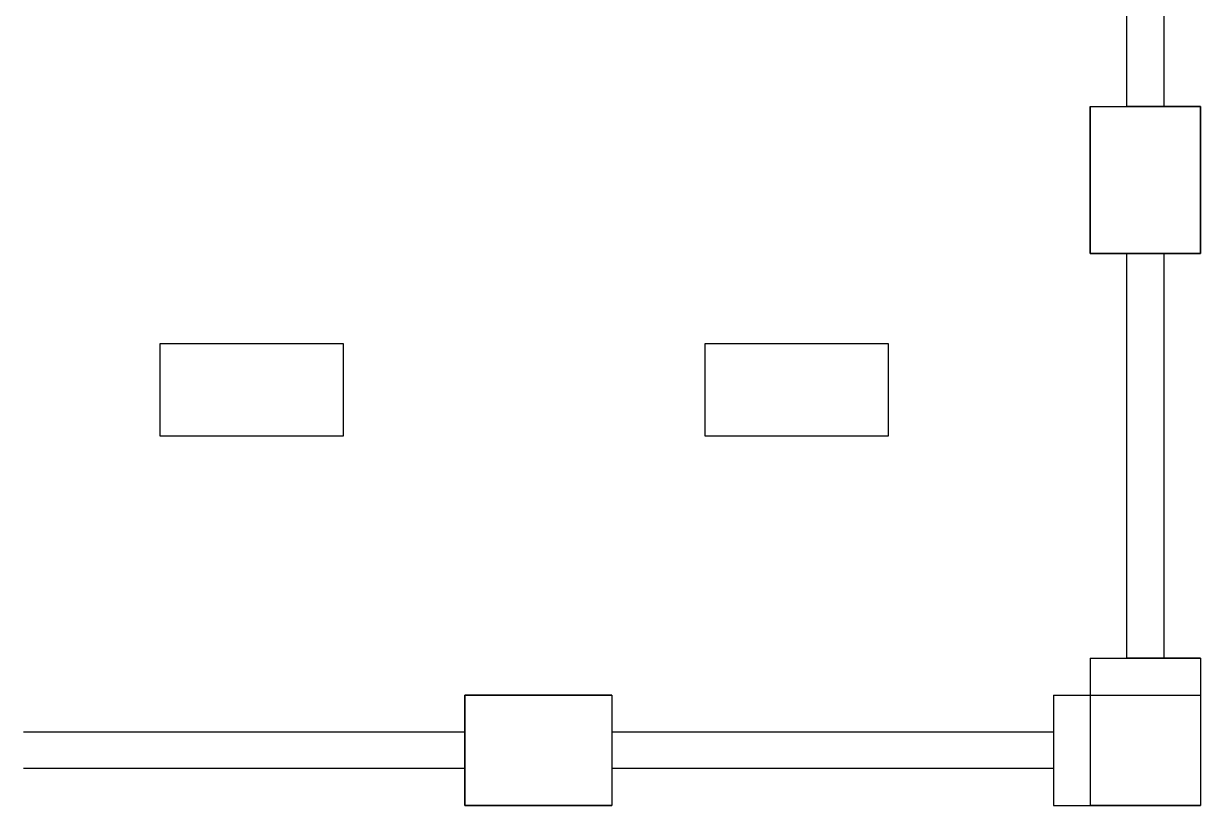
# Model space of a CAD drawing. Extents: x -19 to 297, y 0 to 420.
# Drawn here: x 258.17 to 274.17, y 204.27 to 214.9 of the extents above; entities that cross this region are included whole.
import ezdxf

# ---------------------------------------------------------------- set-up
doc = ezdxf.new("R2010")
doc.units = 0
doc.header["$MEASUREMENT"] = 0
doc.linetypes.add('K5LT_BASIC', pattern=[0])
doc.layers.add('Системный слой', color=7, linetype='Continuous')

# ---------------------------------------------------------------- blocks, each defined once
blk = doc.blocks.new('*U')
at = {"layer": 'Системный слой', "color": 5, "linetype": 'K5LT_BASIC'}
for p, q in [((262.519, 210.542), (260.019, 210.542)), ((260.019, 210.542), (260.019, 209.292)), ((262.519, 209.292), (262.519, 210.542)), ((269.928, 210.542), (267.428, 210.542)), ((267.428, 210.542), (267.428, 209.292)), ((269.928, 209.292), (269.928, 210.542)), ((260.019, 209.292), (262.519, 209.292)), ((267.428, 209.292), (269.928, 209.292))]:
    blk.add_line(p, q, dxfattribs=at)

msp = doc.modelspace()

# ---------------------------------------------------------------- linework, layer by layer
at = {"layer": 'Системный слой', "color": 5, "linetype": 'K5LT_BASIC'}
for p, q in [((273.167, 213.769), (273.167, 219.269)), ((273.667, 219.269), (273.667, 213.769)), ((272.667, 213.769), (274.167, 213.769)), ((272.667, 213.769), (272.667, 211.769)), ((272.667, 211.769), (272.667, 213.769)), ((272.667, 213.769), (274.167, 213.769)), ((274.167, 213.769), (273.167, 213.769)), ((274.167, 213.769), (274.167, 211.769)), ((274.167, 211.769), (274.167, 213.769)), ((274.167, 213.019), (274.167, 212.269)), ((274.167, 211.769), (272.667, 211.769)), ((272.667, 211.769), (274.167, 211.769)), ((273.167, 206.269), (273.167, 211.769)), ((273.667, 211.769), (273.667, 206.269)), ((272.667, 206.269), (274.167, 206.269)), ((272.667, 206.269), (272.667, 204.269)), ((274.167, 206.269), (273.167, 206.269)), ((274.167, 206.269), (274.167, 204.269)), ((266.167, 205.769), (264.167, 205.769)), ((264.167, 204.269), (264.167, 205.769)), ((264.167, 205.769), (264.167, 204.269)), ((264.167, 205.769), (266.167, 205.769)), ((266.167, 205.769), (266.167, 204.269)), ((266.167, 205.769), (266.167, 204.269)), ((272.167, 205.769), (272.167, 204.269)), ((272.167, 205.769), (274.167, 205.769)), ((274.167, 205.769), (274.167, 204.269)), ((258.167, 205.269), (264.167, 205.269)), ((266.167, 205.269), (272.167, 205.269)), ((264.167, 204.769), (258.167, 204.769)), ((272.167, 204.769), (266.167, 204.769)), ((266.167, 204.269), (264.167, 204.269)), ((264.167, 204.269), (266.167, 204.269)), ((265.417, 204.269), (264.667, 204.269)), ((272.167, 204.269), (274.167, 204.269)), ((274.167, 204.269), (272.667, 204.269)), ((273.417, 204.269), (272.667, 204.269))]:
    msp.add_line(p, q, dxfattribs=at)

# ---------------------------------------------------------------- block references
at = {"layer": 'Системный слой'}
msp.add_blockref('*U', (0, 0), dxfattribs=at)
msp.add_blockref('*U', (0, 0), dxfattribs=at)
msp.add_blockref('*U', (0, 0), dxfattribs=at)
msp.add_blockref('*U', (0, 0), dxfattribs=at)
msp.add_blockref('*U', (0, 0), dxfattribs=at)
msp.add_blockref('*U', (0, 0), dxfattribs=at)
msp.add_blockref('*U', (0, 0), dxfattribs=at)
msp.add_blockref('*U', (0, 0), dxfattribs=at)
msp.add_blockref('*U', (0, 0), dxfattribs=at)
msp.add_blockref('*U', (0, 0), dxfattribs=at)
msp.add_blockref('*U', (0, 0), dxfattribs=at)
msp.add_blockref('*U', (0, 0), dxfattribs=at)
msp.add_blockref('*U', (0, 0), dxfattribs=at)
msp.add_blockref('*U', (0, 0), dxfattribs=at)
msp.add_blockref('*U', (0, 0), dxfattribs=at)
msp.add_blockref('*U', (0, 0), dxfattribs=at)
msp.add_blockref('*U', (0, 0), dxfattribs=at)
msp.add_blockref('*U', (0, 0), dxfattribs=at)
msp.add_blockref('*U', (0, 0), dxfattribs=at)
msp.add_blockref('*U', (0, 0), dxfattribs=at)
msp.add_blockref('*U', (0, 0), dxfattribs=at)
msp.add_blockref('*U', (0, 0), dxfattribs=at)
msp.add_blockref('*U', (0, 0), dxfattribs=at)
msp.add_blockref('*U', (0, 0), dxfattribs=at)
msp.add_blockref('*U', (0, 0), dxfattribs=at)
msp.add_blockref('*U', (0, 0), dxfattribs=at)
msp.add_blockref('*U', (0, 0), dxfattribs=at)
msp.add_blockref('*U', (0, 0), dxfattribs=at)
msp.add_blockref('*U', (0, 0), dxfattribs=at)
msp.add_blockref('*U', (0, 0), dxfattribs=at)
msp.add_blockref('*U', (0, 0), dxfattribs=at)
msp.add_blockref('*U', (0, 0), dxfattribs=at)
msp.add_blockref('*U', (0, 0), dxfattribs=at)
msp.add_blockref('*U', (0, 0), dxfattribs=at)
msp.add_blockref('*U', (0, 0), dxfattribs=at)
msp.add_blockref('*U', (0, 0), dxfattribs=at)
msp.add_blockref('*U', (0, 0), dxfattribs=at)
msp.add_blockref('*U', (0, 0), dxfattribs=at)
msp.add_blockref('*U', (0, 0), dxfattribs=at)
msp.add_blockref('*U', (0, 0), dxfattribs=at)
msp.add_blockref('*U', (0, 0), dxfattribs=at)
msp.add_blockref('*U', (0, 0), dxfattribs=at)
msp.add_blockref('*U', (0, 0), dxfattribs=at)
msp.add_blockref('*U', (0, 0), dxfattribs=at)
msp.add_blockref('*U', (0, 0), dxfattribs=at)
msp.add_blockref('*U', (0, 0), dxfattribs=at)
msp.add_blockref('*U', (0, 0), dxfattribs=at)
msp.add_blockref('*U', (0, 0), dxfattribs=at)
msp.add_blockref('*U', (0, 0), dxfattribs=at)
msp.add_blockref('*U', (0, 0), dxfattribs=at)
msp.add_blockref('*U', (0, 0), dxfattribs=at)
msp.add_blockref('*U', (0, 0), dxfattribs=at)
msp.add_blockref('*U', (0, 0), dxfattribs=at)
msp.add_blockref('*U', (0, 0), dxfattribs=at)
msp.add_blockref('*U', (0, 0), dxfattribs=at)
msp.add_blockref('*U', (0, 0), dxfattribs=at)
msp.add_blockref('*U', (0, 0), dxfattribs=at)
msp.add_blockref('*U', (0, 0), dxfattribs=at)
msp.add_blockref('*U', (0, 0), dxfattribs=at)
msp.add_blockref('*U', (0, 0), dxfattribs=at)
msp.add_blockref('*U', (0, 0), dxfattribs=at)
msp.add_blockref('*U', (0, 0), dxfattribs=at)
msp.add_blockref('*U', (0, 0), dxfattribs=at)
msp.add_blockref('*U', (0, 0), dxfattribs=at)
msp.add_blockref('*U', (0, 0), dxfattribs=at)
msp.add_blockref('*U', (0, 0), dxfattribs=at)
msp.add_blockref('*U', (0, 0), dxfattribs=at)
msp.add_blockref('*U', (0, 0), dxfattribs=at)
msp.add_blockref('*U', (0, 0), dxfattribs=at)
msp.add_blockref('*U', (0, 0), dxfattribs=at)
msp.add_blockref('*U', (0, 0), dxfattribs=at)
msp.add_blockref('*U', (0, 0), dxfattribs=at)
msp.add_blockref('*U', (0, 0), dxfattribs=at)
msp.add_blockref('*U', (0, 0), dxfattribs=at)
msp.add_blockref('*U', (0, 0), dxfattribs=at)
msp.add_blockref('*U', (0, 0), dxfattribs=at)
msp.add_blockref('*U', (0, 0), dxfattribs=at)
msp.add_blockref('*U', (0, 0), dxfattribs=at)
msp.add_blockref('*U', (0, 0), dxfattribs=at)
msp.add_blockref('*U', (0, 0), dxfattribs=at)
msp.add_blockref('*U', (0, 0), dxfattribs=at)
msp.add_blockref('*U', (0, 0), dxfattribs=at)
msp.add_blockref('*U', (0, 0), dxfattribs=at)
msp.add_blockref('*U', (0, 0), dxfattribs=at)
msp.add_blockref('*U', (0, 0), dxfattribs=at)
msp.add_blockref('*U', (0, 0), dxfattribs=at)
msp.add_blockref('*U', (0, 0), dxfattribs=at)
msp.add_blockref('*U', (0, 0), dxfattribs=at)
msp.add_blockref('*U', (0, 0), dxfattribs=at)
msp.add_blockref('*U', (0, 0), dxfattribs=at)
msp.add_blockref('*U', (0, 0), dxfattribs=at)
msp.add_blockref('*U', (0, 0), dxfattribs=at)
msp.add_blockref('*U', (0, 0), dxfattribs=at)
msp.add_blockref('*U', (0, 0), dxfattribs=at)
msp.add_blockref('*U', (0, 0), dxfattribs=at)
msp.add_blockref('*U', (0, 0), dxfattribs=at)
msp.add_blockref('*U', (0, 0), dxfattribs=at)
msp.add_blockref('*U', (0, 0), dxfattribs=at)
msp.add_blockref('*U', (0, 0), dxfattribs=at)
msp.add_blockref('*U', (0, 0), dxfattribs=at)
msp.add_blockref('*U', (0, 0), dxfattribs=at)
msp.add_blockref('*U', (0, 0), dxfattribs=at)
msp.add_blockref('*U', (0, 0), dxfattribs=at)
msp.add_blockref('*U', (0, 0), dxfattribs=at)
msp.add_blockref('*U', (0, 0), dxfattribs=at)
msp.add_blockref('*U', (0, 0), dxfattribs=at)
msp.add_blockref('*U', (0, 0), dxfattribs=at)
msp.add_blockref('*U', (0, 0), dxfattribs=at)
msp.add_blockref('*U', (0, 0), dxfattribs=at)
msp.add_blockref('*U', (0, 0), dxfattribs=at)
msp.add_blockref('*U', (0, 0), dxfattribs=at)
msp.add_blockref('*U', (0, 0), dxfattribs=at)
msp.add_blockref('*U', (0, 0), dxfattribs=at)
msp.add_blockref('*U', (0, 0), dxfattribs=at)
msp.add_blockref('*U', (0, 0), dxfattribs=at)
msp.add_blockref('*U', (0, 0), dxfattribs=at)
msp.add_blockref('*U', (0, 0), dxfattribs=at)
msp.add_blockref('*U', (0, 0), dxfattribs=at)
msp.add_blockref('*U', (0, 0), dxfattribs=at)
msp.add_blockref('*U', (0, 0), dxfattribs=at)
msp.add_blockref('*U', (0, 0), dxfattribs=at)
msp.add_blockref('*U', (0, 0), dxfattribs=at)
msp.add_blockref('*U', (0, 0), dxfattribs=at)
msp.add_blockref('*U', (0, 0), dxfattribs=at)
msp.add_blockref('*U', (0, 0), dxfattribs=at)
msp.add_blockref('*U', (0, 0), dxfattribs=at)
msp.add_blockref('*U', (0, 0), dxfattribs=at)
msp.add_blockref('*U', (0, 0), dxfattribs=at)
msp.add_blockref('*U', (0, 0), dxfattribs=at)
msp.add_blockref('*U', (0, 0), dxfattribs=at)
msp.add_blockref('*U', (0, 0), dxfattribs=at)
msp.add_blockref('*U', (0, 0), dxfattribs=at)
msp.add_blockref('*U', (0, 0), dxfattribs=at)
msp.add_blockref('*U', (0, 0), dxfattribs=at)
msp.add_blockref('*U', (0, 0), dxfattribs=at)
msp.add_blockref('*U', (0, 0), dxfattribs=at)
msp.add_blockref('*U', (0, 0), dxfattribs=at)
msp.add_blockref('*U', (0, 0), dxfattribs=at)
msp.add_blockref('*U', (0, 0), dxfattribs=at)
msp.add_blockref('*U', (0, 0), dxfattribs=at)
msp.add_blockref('*U', (0, 0), dxfattribs=at)
msp.add_blockref('*U', (0, 0), dxfattribs=at)
msp.add_blockref('*U', (0, 0), dxfattribs=at)
msp.add_blockref('*U', (0, 0), dxfattribs=at)
msp.add_blockref('*U', (0, 0), dxfattribs=at)
msp.add_blockref('*U', (0, 0), dxfattribs=at)
msp.add_blockref('*U', (0, 0), dxfattribs=at)
msp.add_blockref('*U', (0, 0), dxfattribs=at)
msp.add_blockref('*U', (0, 0), dxfattribs=at)
msp.add_blockref('*U', (0, 0), dxfattribs=at)
msp.add_blockref('*U', (0, 0), dxfattribs=at)
msp.add_blockref('*U', (0, 0), dxfattribs=at)
msp.add_blockref('*U', (0, 0), dxfattribs=at)
msp.add_blockref('*U', (0, 0), dxfattribs=at)
msp.add_blockref('*U', (0, 0), dxfattribs=at)
msp.add_blockref('*U', (0, 0), dxfattribs=at)
msp.add_blockref('*U', (0, 0), dxfattribs=at)
msp.add_blockref('*U', (0, 0), dxfattribs=at)
msp.add_blockref('*U', (0, 0), dxfattribs=at)
msp.add_blockref('*U', (0, 0), dxfattribs=at)
msp.add_blockref('*U', (0, 0), dxfattribs=at)
msp.add_blockref('*U', (0, 0), dxfattribs=at)
msp.add_blockref('*U', (0, 0), dxfattribs=at)
msp.add_blockref('*U', (0, 0), dxfattribs=at)
msp.add_blockref('*U', (0, 0), dxfattribs=at)
msp.add_blockref('*U', (0, 0), dxfattribs=at)
msp.add_blockref('*U', (0, 0), dxfattribs=at)
msp.add_blockref('*U', (0, 0), dxfattribs=at)
msp.add_blockref('*U', (0, 0), dxfattribs=at)
msp.add_blockref('*U', (0, 0), dxfattribs=at)
msp.add_blockref('*U', (0, 0), dxfattribs=at)
msp.add_blockref('*U', (0, 0), dxfattribs=at)
msp.add_blockref('*U', (0, 0), dxfattribs=at)
msp.add_blockref('*U', (0, 0), dxfattribs=at)
msp.add_blockref('*U', (0, 0), dxfattribs=at)
msp.add_blockref('*U', (0, 0), dxfattribs=at)
msp.add_blockref('*U', (0, 0), dxfattribs=at)
msp.add_blockref('*U', (0, 0), dxfattribs=at)
msp.add_blockref('*U', (0, 0), dxfattribs=at)
msp.add_blockref('*U', (0, 0), dxfattribs=at)
msp.add_blockref('*U', (0, 0), dxfattribs=at)
msp.add_blockref('*U', (0, 0), dxfattribs=at)
msp.add_blockref('*U', (0, 0), dxfattribs=at)
msp.add_blockref('*U', (0, 0), dxfattribs=at)
msp.add_blockref('*U', (0, 0), dxfattribs=at)
msp.add_blockref('*U', (0, 0), dxfattribs=at)
msp.add_blockref('*U', (0, 0), dxfattribs=at)
msp.add_blockref('*U', (0, 0), dxfattribs=at)
msp.add_blockref('*U', (0, 0), dxfattribs=at)
msp.add_blockref('*U', (0, 0), dxfattribs=at)
msp.add_blockref('*U', (0, 0), dxfattribs=at)
msp.add_blockref('*U', (0, 0), dxfattribs=at)
msp.add_blockref('*U', (0, 0), dxfattribs=at)
msp.add_blockref('*U', (0, 0), dxfattribs=at)
msp.add_blockref('*U', (0, 0), dxfattribs=at)
msp.add_blockref('*U', (0, 0), dxfattribs=at)
msp.add_blockref('*U', (0, 0), dxfattribs=at)
msp.add_blockref('*U', (0, 0), dxfattribs=at)
msp.add_blockref('*U', (0, 0), dxfattribs=at)
msp.add_blockref('*U', (0, 0), dxfattribs=at)
msp.add_blockref('*U', (0, 0), dxfattribs=at)
msp.add_blockref('*U', (0, 0), dxfattribs=at)
msp.add_blockref('*U', (0, 0), dxfattribs=at)
msp.add_blockref('*U', (0, 0), dxfattribs=at)
msp.add_blockref('*U', (0, 0), dxfattribs=at)
msp.add_blockref('*U', (0, 0), dxfattribs=at)
msp.add_blockref('*U', (0, 0), dxfattribs=at)
msp.add_blockref('*U', (0, 0), dxfattribs=at)
msp.add_blockref('*U', (0, 0), dxfattribs=at)
msp.add_blockref('*U', (0, 0), dxfattribs=at)
msp.add_blockref('*U', (0, 0), dxfattribs=at)
msp.add_blockref('*U', (0, 0), dxfattribs=at)
msp.add_blockref('*U', (0, 0), dxfattribs=at)
msp.add_blockref('*U', (0, 0), dxfattribs=at)
msp.add_blockref('*U', (0, 0), dxfattribs=at)
msp.add_blockref('*U', (0, 0), dxfattribs=at)
msp.add_blockref('*U', (0, 0), dxfattribs=at)
msp.add_blockref('*U', (0, 0), dxfattribs=at)
msp.add_blockref('*U', (0, 0), dxfattribs=at)
msp.add_blockref('*U', (0, 0), dxfattribs=at)
msp.add_blockref('*U', (0, 0), dxfattribs=at)
msp.add_blockref('*U', (0, 0), dxfattribs=at)
msp.add_blockref('*U', (0, 0), dxfattribs=at)
msp.add_blockref('*U', (0, 0), dxfattribs=at)
msp.add_blockref('*U', (0, 0), dxfattribs=at)
msp.add_blockref('*U', (0, 0), dxfattribs=at)
msp.add_blockref('*U', (0, 0), dxfattribs=at)
msp.add_blockref('*U', (0, 0), dxfattribs=at)
msp.add_blockref('*U', (0, 0), dxfattribs=at)
msp.add_blockref('*U', (0, 0), dxfattribs=at)
msp.add_blockref('*U', (0, 0), dxfattribs=at)
msp.add_blockref('*U', (0, 0), dxfattribs=at)
msp.add_blockref('*U', (0, 0), dxfattribs=at)
msp.add_blockref('*U', (0, 0), dxfattribs=at)
msp.add_blockref('*U', (0, 0), dxfattribs=at)
msp.add_blockref('*U', (0, 0), dxfattribs=at)
msp.add_blockref('*U', (0, 0), dxfattribs=at)
msp.add_blockref('*U', (0, 0), dxfattribs=at)
msp.add_blockref('*U', (0, 0), dxfattribs=at)
msp.add_blockref('*U', (0, 0), dxfattribs=at)
msp.add_blockref('*U', (0, 0), dxfattribs=at)
msp.add_blockref('*U', (0, 0), dxfattribs=at)
msp.add_blockref('*U', (0, 0), dxfattribs=at)
msp.add_blockref('*U', (0, 0), dxfattribs=at)
msp.add_blockref('*U', (0, 0), dxfattribs=at)
msp.add_blockref('*U', (0, 0), dxfattribs=at)
msp.add_blockref('*U', (0, 0), dxfattribs=at)
msp.add_blockref('*U', (0, 0), dxfattribs=at)
msp.add_blockref('*U', (0, 0), dxfattribs=at)
msp.add_blockref('*U', (0, 0), dxfattribs=at)
msp.add_blockref('*U', (0, 0), dxfattribs=at)
msp.add_blockref('*U', (0, 0), dxfattribs=at)
msp.add_blockref('*U', (0, 0), dxfattribs=at)
msp.add_blockref('*U', (0, 0), dxfattribs=at)
msp.add_blockref('*U', (0, 0), dxfattribs=at)
msp.add_blockref('*U', (0, 0), dxfattribs=at)
msp.add_blockref('*U', (0, 0), dxfattribs=at)
msp.add_blockref('*U', (0, 0), dxfattribs=at)
msp.add_blockref('*U', (0, 0), dxfattribs=at)
msp.add_blockref('*U', (0, 0), dxfattribs=at)
msp.add_blockref('*U', (0, 0), dxfattribs=at)
msp.add_blockref('*U', (0, 0), dxfattribs=at)
msp.add_blockref('*U', (0, 0), dxfattribs=at)
msp.add_blockref('*U', (0, 0), dxfattribs=at)
msp.add_blockref('*U', (0, 0), dxfattribs=at)
msp.add_blockref('*U', (0, 0), dxfattribs=at)
msp.add_blockref('*U', (0, 0), dxfattribs=at)
msp.add_blockref('*U', (0, 0), dxfattribs=at)
msp.add_blockref('*U', (0, 0), dxfattribs=at)
msp.add_blockref('*U', (0, 0), dxfattribs=at)
msp.add_blockref('*U', (0, 0), dxfattribs=at)
msp.add_blockref('*U', (0, 0), dxfattribs=at)
msp.add_blockref('*U', (0, 0), dxfattribs=at)
msp.add_blockref('*U', (0, 0), dxfattribs=at)
msp.add_blockref('*U', (0, 0), dxfattribs=at)
msp.add_blockref('*U', (0, 0), dxfattribs=at)
msp.add_blockref('*U', (0, 0), dxfattribs=at)
msp.add_blockref('*U', (0, 0), dxfattribs=at)
msp.add_blockref('*U', (0, 0), dxfattribs=at)
msp.add_blockref('*U', (0, 0), dxfattribs=at)
msp.add_blockref('*U', (0, 0), dxfattribs=at)
msp.add_blockref('*U', (0, 0), dxfattribs=at)
msp.add_blockref('*U', (0, 0), dxfattribs=at)
msp.add_blockref('*U', (0, 0), dxfattribs=at)
msp.add_blockref('*U', (0, 0), dxfattribs=at)
msp.add_blockref('*U', (0, 0), dxfattribs=at)
msp.add_blockref('*U', (0, 0), dxfattribs=at)
msp.add_blockref('*U', (0, 0), dxfattribs=at)
msp.add_blockref('*U', (0, 0), dxfattribs=at)
msp.add_blockref('*U', (0, 0), dxfattribs=at)
msp.add_blockref('*U', (0, 0), dxfattribs=at)
msp.add_blockref('*U', (0, 0), dxfattribs=at)
msp.add_blockref('*U', (0, 0), dxfattribs=at)
msp.add_blockref('*U', (0, 0), dxfattribs=at)
msp.add_blockref('*U', (0, 0), dxfattribs=at)
msp.add_blockref('*U', (0, 0), dxfattribs=at)
msp.add_blockref('*U', (0, 0), dxfattribs=at)
msp.add_blockref('*U', (0, 0), dxfattribs=at)
msp.add_blockref('*U', (0, 0), dxfattribs=at)
msp.add_blockref('*U', (0, 0), dxfattribs=at)
msp.add_blockref('*U', (0, 0), dxfattribs=at)
msp.add_blockref('*U', (0, 0), dxfattribs=at)
msp.add_blockref('*U', (0, 0), dxfattribs=at)
msp.add_blockref('*U', (0, 0), dxfattribs=at)
msp.add_blockref('*U', (0, 0), dxfattribs=at)
msp.add_blockref('*U', (0, 0), dxfattribs=at)
msp.add_blockref('*U', (0, 0), dxfattribs=at)
msp.add_blockref('*U', (0, 0), dxfattribs=at)
msp.add_blockref('*U', (0, 0), dxfattribs=at)
msp.add_blockref('*U', (0, 0), dxfattribs=at)
msp.add_blockref('*U', (0, 0), dxfattribs=at)
msp.add_blockref('*U', (0, 0), dxfattribs=at)
msp.add_blockref('*U', (0, 0), dxfattribs=at)
msp.add_blockref('*U', (0, 0), dxfattribs=at)
msp.add_blockref('*U', (0, 0), dxfattribs=at)
msp.add_blockref('*U', (0, 0), dxfattribs=at)
msp.add_blockref('*U', (0, 0), dxfattribs=at)
msp.add_blockref('*U', (0, 0), dxfattribs=at)
msp.add_blockref('*U', (0, 0), dxfattribs=at)
msp.add_blockref('*U', (0, 0), dxfattribs=at)
msp.add_blockref('*U', (0, 0), dxfattribs=at)
msp.add_blockref('*U', (0, 0), dxfattribs=at)
msp.add_blockref('*U', (0, 0), dxfattribs=at)
msp.add_blockref('*U', (0, 0), dxfattribs=at)
msp.add_blockref('*U', (0, 0), dxfattribs=at)
msp.add_blockref('*U', (0, 0), dxfattribs=at)
msp.add_blockref('*U', (0, 0), dxfattribs=at)
msp.add_blockref('*U', (0, 0), dxfattribs=at)
msp.add_blockref('*U', (0, 0), dxfattribs=at)
msp.add_blockref('*U', (0, 0), dxfattribs=at)
msp.add_blockref('*U', (0, 0), dxfattribs=at)
msp.add_blockref('*U', (0, 0), dxfattribs=at)
msp.add_blockref('*U', (0, 0), dxfattribs=at)
msp.add_blockref('*U', (0, 0), dxfattribs=at)
msp.add_blockref('*U', (0, 0), dxfattribs=at)
msp.add_blockref('*U', (0, 0), dxfattribs=at)
msp.add_blockref('*U', (0, 0), dxfattribs=at)
msp.add_blockref('*U', (0, 0), dxfattribs=at)
msp.add_blockref('*U', (0, 0), dxfattribs=at)
msp.add_blockref('*U', (0, 0), dxfattribs=at)
msp.add_blockref('*U', (0, 0), dxfattribs=at)
msp.add_blockref('*U', (0, 0), dxfattribs=at)
msp.add_blockref('*U', (0, 0), dxfattribs=at)
msp.add_blockref('*U', (0, 0), dxfattribs=at)
msp.add_blockref('*U', (0, 0), dxfattribs=at)
msp.add_blockref('*U', (0, 0), dxfattribs=at)
msp.add_blockref('*U', (0, 0), dxfattribs=at)
msp.add_blockref('*U', (0, 0), dxfattribs=at)
msp.add_blockref('*U', (0, 0), dxfattribs=at)
msp.add_blockref('*U', (0, 0), dxfattribs=at)
msp.add_blockref('*U', (0, 0), dxfattribs=at)
msp.add_blockref('*U', (0, 0), dxfattribs=at)
msp.add_blockref('*U', (0, 0), dxfattribs=at)
msp.add_blockref('*U', (0, 0), dxfattribs=at)
msp.add_blockref('*U', (0, 0), dxfattribs=at)
msp.add_blockref('*U', (0, 0), dxfattribs=at)
msp.add_blockref('*U', (0, 0), dxfattribs=at)
msp.add_blockref('*U', (0, 0), dxfattribs=at)
msp.add_blockref('*U', (0, 0), dxfattribs=at)
msp.add_blockref('*U', (0, 0), dxfattribs=at)
msp.add_blockref('*U', (0, 0), dxfattribs=at)
msp.add_blockref('*U', (0, 0), dxfattribs=at)
msp.add_blockref('*U', (0, 0), dxfattribs=at)
msp.add_blockref('*U', (0, 0), dxfattribs=at)
msp.add_blockref('*U', (0, 0), dxfattribs=at)
msp.add_blockref('*U', (0, 0), dxfattribs=at)
msp.add_blockref('*U', (0, 0), dxfattribs=at)
msp.add_blockref('*U', (0, 0), dxfattribs=at)
msp.add_blockref('*U', (0, 0), dxfattribs=at)
msp.add_blockref('*U', (0, 0), dxfattribs=at)
msp.add_blockref('*U', (0, 0), dxfattribs=at)
msp.add_blockref('*U', (0, 0), dxfattribs=at)
msp.add_blockref('*U', (0, 0), dxfattribs=at)
msp.add_blockref('*U', (0, 0), dxfattribs=at)
msp.add_blockref('*U', (0, 0), dxfattribs=at)
msp.add_blockref('*U', (0, 0), dxfattribs=at)
msp.add_blockref('*U', (0, 0), dxfattribs=at)
msp.add_blockref('*U', (0, 0), dxfattribs=at)
msp.add_blockref('*U', (0, 0), dxfattribs=at)
msp.add_blockref('*U', (0, 0), dxfattribs=at)
msp.add_blockref('*U', (0, 0), dxfattribs=at)
msp.add_blockref('*U', (0, 0), dxfattribs=at)
msp.add_blockref('*U', (0, 0), dxfattribs=at)
msp.add_blockref('*U', (0, 0), dxfattribs=at)
msp.add_blockref('*U', (0, 0), dxfattribs=at)
msp.add_blockref('*U', (0, 0), dxfattribs=at)
msp.add_blockref('*U', (0, 0), dxfattribs=at)
msp.add_blockref('*U', (0, 0), dxfattribs=at)
msp.add_blockref('*U', (0, 0), dxfattribs=at)
msp.add_blockref('*U', (0, 0), dxfattribs=at)
msp.add_blockref('*U', (0, 0), dxfattribs=at)
msp.add_blockref('*U', (0, 0), dxfattribs=at)
msp.add_blockref('*U', (0, 0), dxfattribs=at)
msp.add_blockref('*U', (0, 0), dxfattribs=at)
msp.add_blockref('*U', (0, 0), dxfattribs=at)
msp.add_blockref('*U', (0, 0), dxfattribs=at)
msp.add_blockref('*U', (0, 0), dxfattribs=at)
msp.add_blockref('*U', (0, 0), dxfattribs=at)
msp.add_blockref('*U', (0, 0), dxfattribs=at)
msp.add_blockref('*U', (0, 0), dxfattribs=at)
msp.add_blockref('*U', (0, 0), dxfattribs=at)
msp.add_blockref('*U', (0, 0), dxfattribs=at)
msp.add_blockref('*U', (0, 0), dxfattribs=at)
msp.add_blockref('*U', (0, 0), dxfattribs=at)
msp.add_blockref('*U', (0, 0), dxfattribs=at)
msp.add_blockref('*U', (0, 0), dxfattribs=at)
msp.add_blockref('*U', (0, 0), dxfattribs=at)
msp.add_blockref('*U', (0, 0), dxfattribs=at)
msp.add_blockref('*U', (0, 0), dxfattribs=at)
msp.add_blockref('*U', (0, 0), dxfattribs=at)
msp.add_blockref('*U', (0, 0), dxfattribs=at)
msp.add_blockref('*U', (0, 0), dxfattribs=at)
msp.add_blockref('*U', (0, 0), dxfattribs=at)
msp.add_blockref('*U', (0, 0), dxfattribs=at)
msp.add_blockref('*U', (0, 0), dxfattribs=at)
msp.add_blockref('*U', (0, 0), dxfattribs=at)
msp.add_blockref('*U', (0, 0), dxfattribs=at)
msp.add_blockref('*U', (0, 0), dxfattribs=at)
msp.add_blockref('*U', (0, 0), dxfattribs=at)
msp.add_blockref('*U', (0, 0), dxfattribs=at)
msp.add_blockref('*U', (0, 0), dxfattribs=at)
msp.add_blockref('*U', (0, 0), dxfattribs=at)
msp.add_blockref('*U', (0, 0), dxfattribs=at)
msp.add_blockref('*U', (0, 0), dxfattribs=at)
msp.add_blockref('*U', (0, 0), dxfattribs=at)
msp.add_blockref('*U', (0, 0), dxfattribs=at)
msp.add_blockref('*U', (0, 0), dxfattribs=at)
msp.add_blockref('*U', (0, 0), dxfattribs=at)
msp.add_blockref('*U', (0, 0), dxfattribs=at)
msp.add_blockref('*U', (0, 0), dxfattribs=at)
msp.add_blockref('*U', (0, 0), dxfattribs=at)
msp.add_blockref('*U', (0, 0), dxfattribs=at)
msp.add_blockref('*U', (0, 0), dxfattribs=at)
msp.add_blockref('*U', (0, 0), dxfattribs=at)
msp.add_blockref('*U', (0, 0), dxfattribs=at)
msp.add_blockref('*U', (0, 0), dxfattribs=at)
msp.add_blockref('*U', (0, 0), dxfattribs=at)
msp.add_blockref('*U', (0, 0), dxfattribs=at)
msp.add_blockref('*U', (0, 0), dxfattribs=at)
msp.add_blockref('*U', (0, 0), dxfattribs=at)
msp.add_blockref('*U', (0, 0), dxfattribs=at)
msp.add_blockref('*U', (0, 0), dxfattribs=at)
msp.add_blockref('*U', (0, 0), dxfattribs=at)
msp.add_blockref('*U', (0, 0), dxfattribs=at)
msp.add_blockref('*U', (0, 0), dxfattribs=at)
msp.add_blockref('*U', (0, 0), dxfattribs=at)
msp.add_blockref('*U', (0, 0), dxfattribs=at)
msp.add_blockref('*U', (0, 0), dxfattribs=at)
msp.add_blockref('*U', (0, 0), dxfattribs=at)
msp.add_blockref('*U', (0, 0), dxfattribs=at)

doc.saveas('drawing.dxf')
